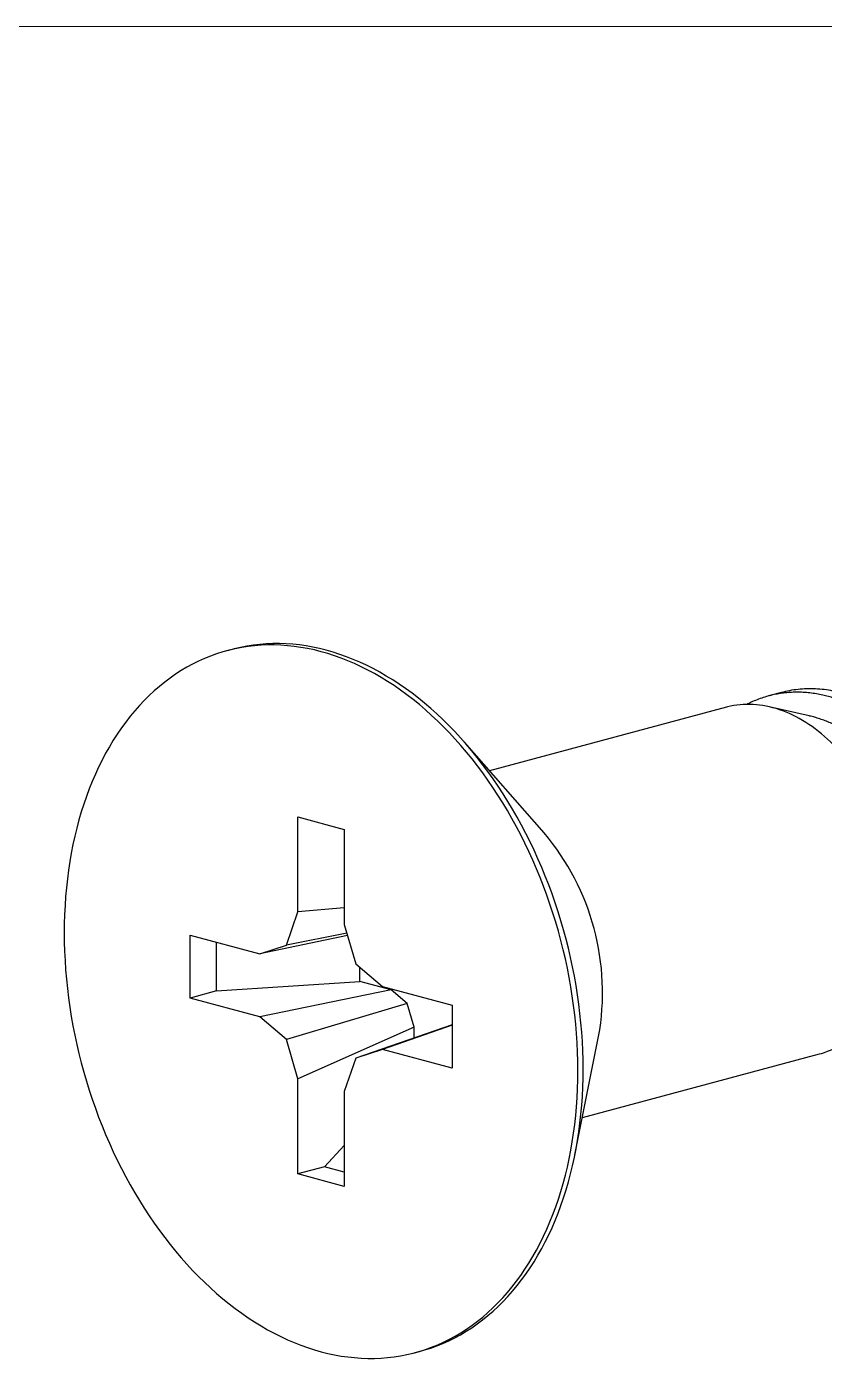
# Model space of a CAD drawing. Header units: inches. Extents: x 0.06 to 2.79, y 0.06 to 2.14.
# Drawn here: x 2.2837 to 2.4659, y 1.8399 to 2.1442 of the extents above; entities that cross this region are included whole.
import ezdxf

# ---------------------------------------------------------------- set-up
doc = ezdxf.new("R2010")
doc.units = ezdxf.units.IN
doc.header["$LTSCALE"] = 0.2599
doc.header["$MEASUREMENT"] = 0
doc.linetypes.add('SLD-Solid', pattern=[0])

msp = doc.modelspace()

# ---------------------------------------------------------------- linework, layer by layer
at = {"color": 7, "linetype": 'SLD-Solid', "lineweight": 18}
msp.add_line((2.79393, 2.14418), (0.06498, 2.14418), dxfattribs=at)
at = {"color": 7, "linetype": 'SLD-Solid', "lineweight": 25}
for p, q in [((2.33067, 2.00191), (2.32948, 2.00159)), ((2.45616, 1.99205), (2.45321, 1.99126)), ((2.44358, 1.98868), (2.38944, 1.97418)), ((2.46248, 1.9867), (2.45335, 1.98879)), ((2.4019, 1.96002), (2.3837, 1.9807)), ((2.34567, 1.96362), (2.35624, 1.96079)), ((2.34567, 1.94191), (2.34567, 1.96362)), ((2.35624, 1.96079), (2.35624, 1.93908)), ((2.34302, 1.93435), (2.34567, 1.94191)), ((2.35624, 1.94286), (2.34567, 1.94191)), ((2.35624, 1.93908), (2.35889, 1.9301)), ((2.32102, 1.93664), (2.33695, 1.93237)), ((2.32102, 1.92224), (2.32102, 1.93664)), ((2.32707, 1.92386), (2.32707, 1.93502)), ((2.357, 1.9365), (2.33695, 1.93237)), ((2.35684, 1.93705), (2.34302, 1.93435)), ((2.33695, 1.93237), (2.34302, 1.93435)), ((2.35889, 1.9301), (2.36496, 1.92487)), ((2.35984, 1.92605), (2.35984, 1.92928)), ((2.32707, 1.92386), (2.35984, 1.92605)), ((2.36694, 1.92415), (2.35984, 1.92605)), ((2.32707, 1.92386), (2.32102, 1.92224)), ((2.36694, 1.92415), (2.33695, 1.91798)), ((2.36496, 1.92487), (2.38089, 1.9206)), ((2.37059, 1.921), (2.36694, 1.92415)), ((2.33695, 1.91798), (2.32102, 1.92224)), ((2.37059, 1.921), (2.34302, 1.91274)), ((2.37219, 1.91559), (2.37059, 1.921)), ((2.38089, 1.9206), (2.38089, 1.9062)), ((2.34302, 1.91274), (2.33695, 1.91798)), ((2.37219, 1.91559), (2.34567, 1.90376)), ((2.38089, 1.91611), (2.35889, 1.90849)), ((2.38089, 1.91603), (2.36496, 1.91047)), ((2.37219, 1.9131), (2.37219, 1.91559)), ((2.34567, 1.90376), (2.34302, 1.91274)), ((2.40896, 1.88645), (2.41437, 1.91346)), ((2.35889, 1.90849), (2.35624, 1.90093)), ((2.36496, 1.91047), (2.35889, 1.90849)), ((2.38089, 1.9062), (2.36496, 1.91047)), ((2.41066, 1.89497), (2.4648, 1.90948)), ((2.34567, 1.88205), (2.34567, 1.90376)), ((2.35624, 1.90093), (2.35624, 1.87922)), ((2.35624, 1.88858), (2.35172, 1.88367)), ((2.35172, 1.88367), (2.34567, 1.88205)), ((2.35624, 1.88246), (2.35172, 1.88367)), ((2.35624, 1.87922), (2.34567, 1.88205)), ((2.37243, 1.84125), (2.37362, 1.84157))]:
    msp.add_line(p, q, dxfattribs=at)
at = {"color": 7, "linetype": 'SLD-Solid', "lineweight": 25, "flags": 128}
for points in [[(2.35095, 1.84146), (2.35249, 1.84107), (2.35403, 1.84074), (2.35556, 1.84047), (2.35709, 1.84025), (2.35861, 1.84009), (2.36014, 1.83998), (2.36165, 1.83993), (2.36316, 1.83993), (2.36465, 1.84), (2.36614, 1.84011), (2.36762, 1.84028), (2.36909, 1.84051), (2.37054, 1.84079), (2.37199, 1.84113), (2.37341, 1.84153), (2.37483, 1.84197), (2.37622, 1.84248), (2.3776, 1.84303), (2.37896, 1.84364), (2.3803, 1.84431), (2.38162, 1.84502), (2.38292, 1.84579), (2.3842, 1.84661), (2.38545, 1.84749), (2.38668, 1.84841), (2.38789, 1.84938), (2.38907, 1.8504), (2.39022, 1.85147), (2.39135, 1.85259), (2.39245, 1.85376), (2.39353, 1.85497), (2.39457, 1.85623), (2.39558, 1.85753), (2.39656, 1.85888), (2.39752, 1.86027), (2.39843, 1.8617), (2.39932, 1.86317), (2.40017, 1.86468), (2.40099, 1.86623), (2.40178, 1.86782), (2.40253, 1.86945), (2.40325, 1.87111), (2.40393, 1.8728), (2.40457, 1.87453), (2.40518, 1.87629), (2.40574, 1.87808), (2.40628, 1.87991), (2.40677, 1.88176), (2.40723, 1.88363), (2.40764, 1.88554), (2.40802, 1.88746), (2.40836, 1.88942), (2.40866, 1.89139), (2.40892, 1.89338), (2.40914, 1.89539), (2.40932, 1.89742), (2.40946, 1.89947), (2.40956, 1.90153), (2.40962, 1.90361), (2.40964, 1.9057), (2.40962, 1.9078), (2.40956, 1.9099), (2.40946, 1.91202), (2.40932, 1.91414), (2.40914, 1.91627), (2.40892, 1.9184), (2.40866, 1.92053), (2.40836, 1.92267), (2.40802, 1.9248), (2.40764, 1.92693), (2.40723, 1.92906), (2.40677, 1.93118), (2.40628, 1.93329), (2.40574, 1.9354), (2.40518, 1.93749), (2.40457, 1.93958), (2.40393, 1.94165), (2.40325, 1.94371), (2.40253, 1.94576), (2.40178, 1.94779), (2.40099, 1.9498), (2.40017, 1.95179), (2.39932, 1.95375), (2.39843, 1.9557), (2.39752, 1.95763), (2.39656, 1.95952), (2.39558, 1.9614), (2.39457, 1.96324), (2.39353, 1.96506), (2.39245, 1.96685), (2.39135, 1.9686), (2.39022, 1.97032), (2.38907, 1.97201), (2.38789, 1.97367), (2.38668, 1.97529), (2.38545, 1.97687), (2.3842, 1.97842), (2.38292, 1.97992), (2.38162, 1.98139), (2.3803, 1.98281), (2.37896, 1.98419), (2.3776, 1.98553), (2.37622, 1.98683), (2.37483, 1.98808), (2.37341, 1.98928), (2.37199, 1.99044), (2.37054, 1.99155), (2.36909, 1.99261), (2.36762, 1.99363), (2.36614, 1.99459), (2.36465, 1.9955), (2.36316, 1.99637), (2.36165, 1.99718), (2.36014, 1.99794), (2.35861, 1.99865), (2.35709, 1.9993), (2.35556, 1.9999), (2.35403, 2.00045), (2.35249, 2.00095), (2.35095, 2.00138), (2.34942, 2.00177), (2.34788, 2.0021), (2.34635, 2.00237), (2.34482, 2.00259), (2.34329, 2.00275), (2.34177, 2.00286), (2.34026, 2.00291), (2.33875, 2.00291), (2.33725, 2.00285), (2.33576, 2.00273), (2.33429, 2.00256), (2.33282, 2.00233), (2.33136, 2.00205), (2.32992, 2.00171), (2.32849, 2.00131), (2.32708, 2.00087), (2.32569, 2.00036), (2.32431, 1.99981), (2.32295, 1.9992), (2.32161, 1.99853), (2.32029, 1.99782), (2.31899, 1.99705), (2.31771, 1.99623), (2.31646, 1.99535), (2.31523, 1.99443), (2.31402, 1.99346), (2.31284, 1.99244), (2.31168, 1.99137), (2.31056, 1.99025), (2.30945, 1.98908), (2.30838, 1.98787), (2.30734, 1.98661), (2.30633, 1.98531), (2.30534, 1.98396), (2.30439, 1.98257), (2.30347, 1.98114), (2.30259, 1.97967), (2.30173, 1.97816), (2.30091, 1.97661), (2.30013, 1.97502), (2.29938, 1.97339), (2.29866, 1.97173), (2.29798, 1.97004), (2.29734, 1.96831), (2.29673, 1.96655), (2.29616, 1.96476), (2.29563, 1.96293), (2.29514, 1.96108), (2.29468, 1.95921), (2.29427, 1.9573), (2.29389, 1.95538), (2.29355, 1.95343), (2.29325, 1.95145), (2.29299, 1.94946), (2.29277, 1.94745), (2.29259, 1.94542), (2.29245, 1.94337), (2.29235, 1.94131), (2.29229, 1.93923), (2.29227, 1.93714), (2.29229, 1.93505), (2.29235, 1.93294), (2.29245, 1.93082), (2.29259, 1.9287), (2.29277, 1.92657), (2.29299, 1.92444), (2.29325, 1.92231), (2.29355, 1.92017), (2.29389, 1.91804), (2.29427, 1.91591), (2.29468, 1.91379), (2.29514, 1.91166), (2.29563, 1.90955), (2.29616, 1.90744), (2.29673, 1.90535), (2.29734, 1.90326), (2.29798, 1.90119), (2.29866, 1.89913), (2.29938, 1.89708), (2.30013, 1.89506), (2.30091, 1.89305), (2.30173, 1.89106), (2.30259, 1.88909), (2.30347, 1.88714), (2.30439, 1.88522), (2.30534, 1.88332), (2.30633, 1.88144), (2.30734, 1.8796), (2.30838, 1.87778), (2.30945, 1.876), (2.31056, 1.87424), (2.31168, 1.87252), (2.31284, 1.87083), (2.31402, 1.86917), (2.31523, 1.86755), (2.31646, 1.86597), (2.31771, 1.86443), (2.31899, 1.86292), (2.32029, 1.86146), (2.32161, 1.86003), (2.32295, 1.85865), (2.32431, 1.85731), (2.32569, 1.85601), (2.32708, 1.85476), (2.32849, 1.85356), (2.32992, 1.8524), (2.33136, 1.85129), (2.33282, 1.85023), (2.33429, 1.84921), (2.33576, 1.84825), (2.33725, 1.84734), (2.33875, 1.84647), (2.34026, 1.84566), (2.34177, 1.8449), (2.34329, 1.84419), (2.34482, 1.84354), (2.34635, 1.84294), (2.34788, 1.84239), (2.34942, 1.8419), (2.35095, 1.84146)], [(2.37362, 1.84157), (2.3746, 1.84185), (2.37602, 1.84229), (2.37741, 1.8428), (2.37879, 1.84335), (2.38015, 1.84396), (2.38149, 1.84463), (2.38281, 1.84534), (2.38411, 1.84611), (2.38539, 1.84693), (2.38664, 1.84781), (2.38787, 1.84873), (2.38908, 1.8497), (2.39026, 1.85072), (2.39142, 1.85179), (2.39254, 1.85291), (2.39364, 1.85408), (2.39472, 1.85529), (2.39576, 1.85655), (2.39677, 1.85785), (2.39776, 1.8592), (2.39871, 1.86059), (2.39963, 1.86202), (2.40051, 1.86349), (2.40137, 1.865), (2.40219, 1.86655), (2.40297, 1.86814), (2.40372, 1.86977), (2.40444, 1.87143), (2.40512, 1.87312), (2.40576, 1.87485), (2.40637, 1.87661), (2.40694, 1.8784), (2.40747, 1.88023), (2.40796, 1.88208), (2.40842, 1.88395), (2.40883, 1.88586), (2.40921, 1.88778), (2.40955, 1.88973), (2.40985, 1.89171), (2.41011, 1.8937), (2.41033, 1.89571), (2.41051, 1.89774), (2.41065, 1.89979), (2.41075, 1.90185), (2.41081, 1.90393), (2.41083, 1.90602), (2.41081, 1.90811), (2.41075, 1.91022), (2.41065, 1.91234), (2.41051, 1.91446), (2.41033, 1.91659), (2.41011, 1.91872), (2.40985, 1.92085), (2.40955, 1.92299), (2.40921, 1.92512), (2.40883, 1.92725), (2.40842, 1.92937), (2.40796, 1.9315), (2.40747, 1.93361), (2.40694, 1.93572), (2.40637, 1.93781), (2.40576, 1.9399), (2.40512, 1.94197), (2.40444, 1.94403), (2.40372, 1.94608), (2.40297, 1.9481), (2.40219, 1.95011), (2.40137, 1.9521), (2.40051, 1.95407), (2.39963, 1.95602), (2.39871, 1.95794), (2.39776, 1.95984), (2.39677, 1.96172), (2.39576, 1.96356), (2.39472, 1.96538), (2.39364, 1.96716), (2.39254, 1.96892), (2.39142, 1.97064), (2.39026, 1.97233), (2.38908, 1.97399), (2.38787, 1.97561), (2.38664, 1.97719), (2.38539, 1.97873), (2.38411, 1.98024), (2.38281, 1.9817), (2.38149, 1.98313), (2.38015, 1.98451), (2.37879, 1.98585), (2.37741, 1.98715), (2.37602, 1.9884), (2.3746, 1.9896), (2.37318, 1.99076), (2.37174, 1.99187), (2.37028, 1.99293), (2.36881, 1.99395), (2.36734, 1.99491), (2.36585, 1.99582), (2.36435, 1.99669), (2.36284, 1.9975), (2.36133, 1.99826), (2.35981, 1.99897), (2.35828, 1.99962), (2.35675, 2.00022), (2.35522, 2.00077), (2.35368, 2.00126), (2.35215, 2.0017), (2.35061, 2.00209), (2.34907, 2.00242), (2.34754, 2.00269), (2.34601, 2.00291), (2.34448, 2.00307), (2.34296, 2.00318), (2.34145, 2.00323), (2.33994, 2.00323), (2.33844, 2.00316), (2.33696, 2.00305), (2.33548, 2.00288), (2.33401, 2.00265), (2.33255, 2.00237), (2.33111, 2.00203), (2.33067, 2.00191)], [(2.4648, 1.90948), (2.46528, 1.90961), (2.46598, 1.90983), (2.46667, 1.91008), (2.46735, 1.91036), (2.46802, 1.91066), (2.46869, 1.91099), (2.46934, 1.91134), (2.46998, 1.91172), (2.47061, 1.91213), (2.47123, 1.91256), (2.47184, 1.91301), (2.47243, 1.91349), (2.47302, 1.914), (2.47359, 1.91453), (2.47415, 1.91508), (2.47469, 1.91566), (2.47522, 1.91625), (2.47573, 1.91688), (2.47623, 1.91752), (2.47672, 1.91818), (2.47719, 1.91887), (2.47764, 1.91958), (2.47808, 1.9203), (2.4785, 1.92105), (2.47891, 1.92182), (2.4793, 1.9226), (2.47967, 1.9234), (2.48002, 1.92423), (2.48036, 1.92506), (2.48067, 1.92592), (2.48097, 1.92679), (2.48126, 1.92767), (2.48152, 1.92857), (2.48176, 1.92949), (2.48199, 1.93041), (2.48219, 1.93135), (2.48238, 1.9323), (2.48255, 1.93327), (2.4827, 1.93424), (2.48282, 1.93523), (2.48293, 1.93622), (2.48302, 1.93723), (2.48309, 1.93824), (2.48314, 1.93925), (2.48317, 1.94028), (2.48318, 1.94131), (2.48317, 1.94235), (2.48314, 1.94339), (2.48309, 1.94443), (2.48302, 1.94548), (2.48293, 1.94653), (2.48282, 1.94759), (2.4827, 1.94864), (2.48255, 1.94969), (2.48238, 1.95075), (2.48219, 1.9518), (2.48199, 1.95285), (2.48176, 1.9539), (2.48152, 1.95494), (2.48126, 1.95598), (2.48097, 1.95702), (2.48067, 1.95805), (2.48036, 1.95907), (2.48002, 1.96009), (2.47967, 1.9611), (2.4793, 1.9621), (2.47891, 1.96309), (2.4785, 1.96408), (2.47808, 1.96505), (2.47764, 1.96601), (2.47719, 1.96696), (2.47672, 1.9679), (2.47623, 1.96883), (2.47573, 1.96974), (2.47522, 1.97063), (2.47469, 1.97152), (2.47415, 1.97238), (2.47359, 1.97324), (2.47302, 1.97407), (2.47243, 1.97489), (2.47184, 1.97569), (2.47123, 1.97647), (2.47061, 1.97723), (2.46998, 1.97798), (2.46934, 1.9787), (2.46869, 1.9794), (2.46802, 1.98009), (2.46735, 1.98075), (2.46667, 1.98139), (2.46598, 1.982), (2.46528, 1.9826), (2.46458, 1.98317), (2.46387, 1.98372), (2.46315, 1.98425), (2.46242, 1.98475), (2.46169, 1.98522), (2.46096, 1.98567), (2.46022, 1.9861), (2.45947, 1.9865), (2.45872, 1.98688), (2.45797, 1.98723), (2.45722, 1.98755), (2.45646, 1.98785), (2.45571, 1.98812), (2.45495, 1.98836), (2.45419, 1.98858), (2.45343, 1.98877), (2.45267, 1.98893), (2.45192, 1.98907), (2.45116, 1.98917), (2.45041, 1.98925), (2.44965, 1.98931), (2.44891, 1.98933), (2.44816, 1.98933), (2.44742, 1.9893), (2.44669, 1.98924), (2.44596, 1.98916), (2.44523, 1.98905), (2.44451, 1.98891), (2.4438, 1.98874), (2.44358, 1.98868)]]:
    msp.add_lwpolyline(points, dxfattribs=at)
at = {"color": 7, "linetype": 'SLD-Solid', "lineweight": 25}
msp.add_arc((2.35868, 1.92349), 0.05658, 349.7883, 40.2077, dxfattribs=at)
for points, knots in [([(2.48916, 1.91601), (2.48919, 1.91601), (2.4897, 1.91612), (2.49066, 1.91648), (2.49203, 1.91708), (2.49333, 1.91785), (2.49457, 1.91874), (2.49576, 1.91977), (2.49687, 1.92094), (2.49791, 1.92225), (2.49888, 1.92368), (2.49976, 1.92524), (2.50055, 1.92692), (2.50125, 1.9287), (2.50185, 1.93057), (2.50235, 1.93253), (2.50275, 1.93456), (2.50305, 1.93667), (2.50324, 1.93884), (2.50333, 1.94109), (2.5033, 1.9434), (2.50316, 1.94576), (2.50291, 1.94816), (2.50254, 1.95057), (2.50207, 1.95299), (2.5015, 1.95541), (2.50083, 1.95781), (2.50005, 1.96019), (2.49918, 1.96255), (2.49819, 1.96489), (2.49709, 1.9672), (2.4959, 1.96947), (2.49461, 1.97168), (2.49323, 1.97382), (2.49178, 1.97587), (2.49025, 1.97783), (2.48867, 1.97969), (2.48702, 1.98145), (2.48531, 1.98311), (2.48353, 1.98466), (2.48169, 1.9861), (2.47979, 1.98742), (2.47785, 1.9886), (2.47588, 1.98966), (2.47389, 1.99056), (2.47189, 1.99133), (2.46989, 1.99194), (2.4679, 1.99241), (2.4659, 1.99273), (2.4639, 1.9929), (2.4619, 1.99292), (2.45992, 1.99278), (2.458, 1.9925), (2.45676, 1.99219), (2.45616, 1.99205)], [0, 0, 0, 0, 0.001096, 0.020829, 0.040482, 0.060019, 0.079401, 0.098761, 0.118278, 0.137918, 0.157642, 0.177413, 0.19719, 0.216934, 0.236606, 0.256168, 0.275584, 0.294921, 0.31441, 0.334028, 0.353739, 0.373503, 0.393282, 0.413036, 0.432725, 0.452312, 0.47176, 0.491088, 0.510547, 0.530142, 0.549838, 0.569595, 0.589374, 0.609135, 0.628841, 0.648451, 0.667929, 0.687261, 0.706689, 0.72626, 0.745939, 0.765687, 0.785464, 0.805233, 0.824952, 0.844584, 0.864091, 0.883441, 0.902836, 0.922382, 0.942043, 0.96178, 0.981555, 1, 1, 1, 1]), ([(2.4755, 1.9163), (2.47563, 1.91624), (2.47615, 1.916), (2.47705, 1.91567), (2.47821, 1.91531), (2.47935, 1.91504), (2.48049, 1.91485), (2.48163, 1.91474), (2.48276, 1.91472), (2.48389, 1.91478), (2.48501, 1.91493), (2.48611, 1.91517), (2.48718, 1.91549), (2.48823, 1.9159), (2.48925, 1.9164), (2.49023, 1.91697), (2.49118, 1.91762), (2.49209, 1.91835), (2.49296, 1.91915), (2.4938, 1.92003), (2.49459, 1.92098), (2.49534, 1.922), (2.49604, 1.92309), (2.49669, 1.92424), (2.4973, 1.92547), (2.49786, 1.92676), (2.49837, 1.92812), (2.49882, 1.92954), (2.49922, 1.931), (2.49956, 1.9325), (2.49984, 1.93404), (2.50007, 1.93563), (2.50023, 1.93725), (2.50033, 1.93892), (2.50038, 1.94063), (2.50035, 1.94237), (2.50027, 1.94412), (2.50012, 1.94589), (2.49991, 1.94767), (2.49965, 1.94945), (2.49932, 1.95126), (2.49893, 1.95307), (2.49848, 1.95489), (2.49797, 1.9567), (2.49741, 1.95849), (2.49679, 1.96028), (2.4961, 1.96205), (2.49536, 1.96382), (2.49455, 1.96557), (2.49369, 1.96729), (2.49277, 1.96899), (2.4918, 1.97065), (2.49078, 1.97226), (2.48973, 1.97382), (2.48864, 1.97532), (2.48751, 1.97678), (2.48634, 1.97818), (2.48514, 1.97953), (2.48389, 1.98084), (2.4826, 1.98209), (2.48127, 1.98328), (2.4799, 1.98441), (2.4785, 1.98547), (2.47712, 1.98643), (2.47578, 1.98729), (2.47447, 1.98805), (2.47314, 1.98875), (2.47181, 1.98938), (2.47048, 1.98995), (2.46916, 1.99045), (2.46784, 1.99088), (2.46653, 1.99125), (2.46517, 1.99156), (2.46374, 1.99182), (2.46223, 1.99201), (2.46073, 1.99211), (2.45922, 1.99212), (2.45773, 1.99205), (2.45626, 1.99189), (2.45481, 1.99165), (2.45339, 1.99132), (2.45197, 1.99091), (2.45058, 1.99041), (2.44933, 1.98989), (2.44856, 1.98949), (2.44823, 1.98932)], [0, 0, 0, 0, 0.004133, 0.016352, 0.028575, 0.040656, 0.052801, 0.064996, 0.077228, 0.089736, 0.102255, 0.114772, 0.127271, 0.13974, 0.152164, 0.16453, 0.176798, 0.188998, 0.201254, 0.213582, 0.225971, 0.238184, 0.250429, 0.262693, 0.274963, 0.287475, 0.299964, 0.312417, 0.32482, 0.337159, 0.349422, 0.361657, 0.373943, 0.386297, 0.398706, 0.411156, 0.423634, 0.435902, 0.44817, 0.460424, 0.472651, 0.485086, 0.497466, 0.509777, 0.522011, 0.534276, 0.546617, 0.559021, 0.571448, 0.583911, 0.596395, 0.608888, 0.621374, 0.633618, 0.645829, 0.657994, 0.670101, 0.682382, 0.694609, 0.706906, 0.719273, 0.731698, 0.744168, 0.756668, 0.767786, 0.778907, 0.790021, 0.801118, 0.812189, 0.823026, 0.83382, 0.844561, 0.855152, 0.867373, 0.879673, 0.892038, 0.904455, 0.916911, 0.929169, 0.941438, 0.953705, 0.965955, 0.978425, 0.990851, 1, 1, 1, 1]), ([(2.48595, 1.92599), (2.48596, 1.926), (2.48611, 1.92614), (2.4864, 1.92642), (2.4868, 1.92684), (2.48719, 1.92729), (2.4876, 1.9278), (2.48804, 1.92839), (2.48849, 1.92907), (2.48892, 1.92979), (2.48933, 1.93055), (2.48971, 1.93134), (2.49004, 1.93209), (2.49033, 1.93281), (2.49057, 1.93348), (2.49079, 1.93416), (2.49102, 1.93493), (2.49125, 1.9358), (2.49147, 1.93677), (2.49166, 1.93777), (2.49183, 1.9388), (2.49196, 1.93985), (2.49205, 1.94084), (2.49211, 1.94175), (2.49215, 1.94259), (2.49217, 1.94342), (2.49217, 1.94449), (2.49213, 1.94584), (2.49202, 1.94739), (2.49186, 1.94891), (2.49166, 1.95036), (2.49142, 1.95178), (2.49118, 1.953), (2.49094, 1.95406), (2.49066, 1.95522), (2.49027, 1.95664), (2.48978, 1.95826), (2.48924, 1.95981), (2.48869, 1.96126), (2.4881, 1.96266), (2.4875, 1.96401), (2.48686, 1.96533), (2.48618, 1.96662), (2.48547, 1.9679), (2.48472, 1.96915), (2.48393, 1.97039), (2.48311, 1.9716), (2.48225, 1.97279), (2.48136, 1.97393), (2.48046, 1.97504), (2.47952, 1.9761), (2.47856, 1.97712), (2.47757, 1.97812), (2.47655, 1.97907), (2.4755, 1.97998), (2.47443, 1.98084), (2.47333, 1.98166), (2.47222, 1.98243), (2.4711, 1.98314), (2.46996, 1.98381), (2.46879, 1.98442), (2.46762, 1.98498), (2.46642, 1.98548), (2.46522, 1.98593), (2.46402, 1.98631), (2.46311, 1.98656), (2.4626, 1.98667), (2.46248, 1.9867)], [0, 0, 0, 0, 0.000638, 0.011566, 0.022494, 0.033259, 0.044024, 0.058315, 0.072611, 0.086902, 0.101366, 0.115835, 0.130299, 0.14136, 0.152421, 0.163375, 0.174328, 0.188872, 0.203421, 0.217965, 0.232686, 0.247412, 0.262133, 0.27339, 0.284647, 0.295514, 0.306381, 0.326958, 0.347536, 0.365974, 0.384412, 0.401695, 0.418977, 0.429988, 0.440998, 0.461848, 0.482699, 0.501378, 0.520058, 0.537564, 0.55507, 0.572178, 0.589285, 0.606537, 0.623788, 0.641222, 0.658656, 0.676239, 0.693822, 0.711085, 0.728347, 0.745752, 0.763157, 0.78074, 0.798324, 0.816053, 0.833782, 0.851434, 0.869086, 0.886887, 0.904688, 0.92268, 0.940671, 0.958817, 0.976964, 0.994704, 1, 1, 1, 1])]:
    msp.add_open_spline(points, degree=3, knots=knots, dxfattribs=at)

doc.saveas('drawing.dxf')
